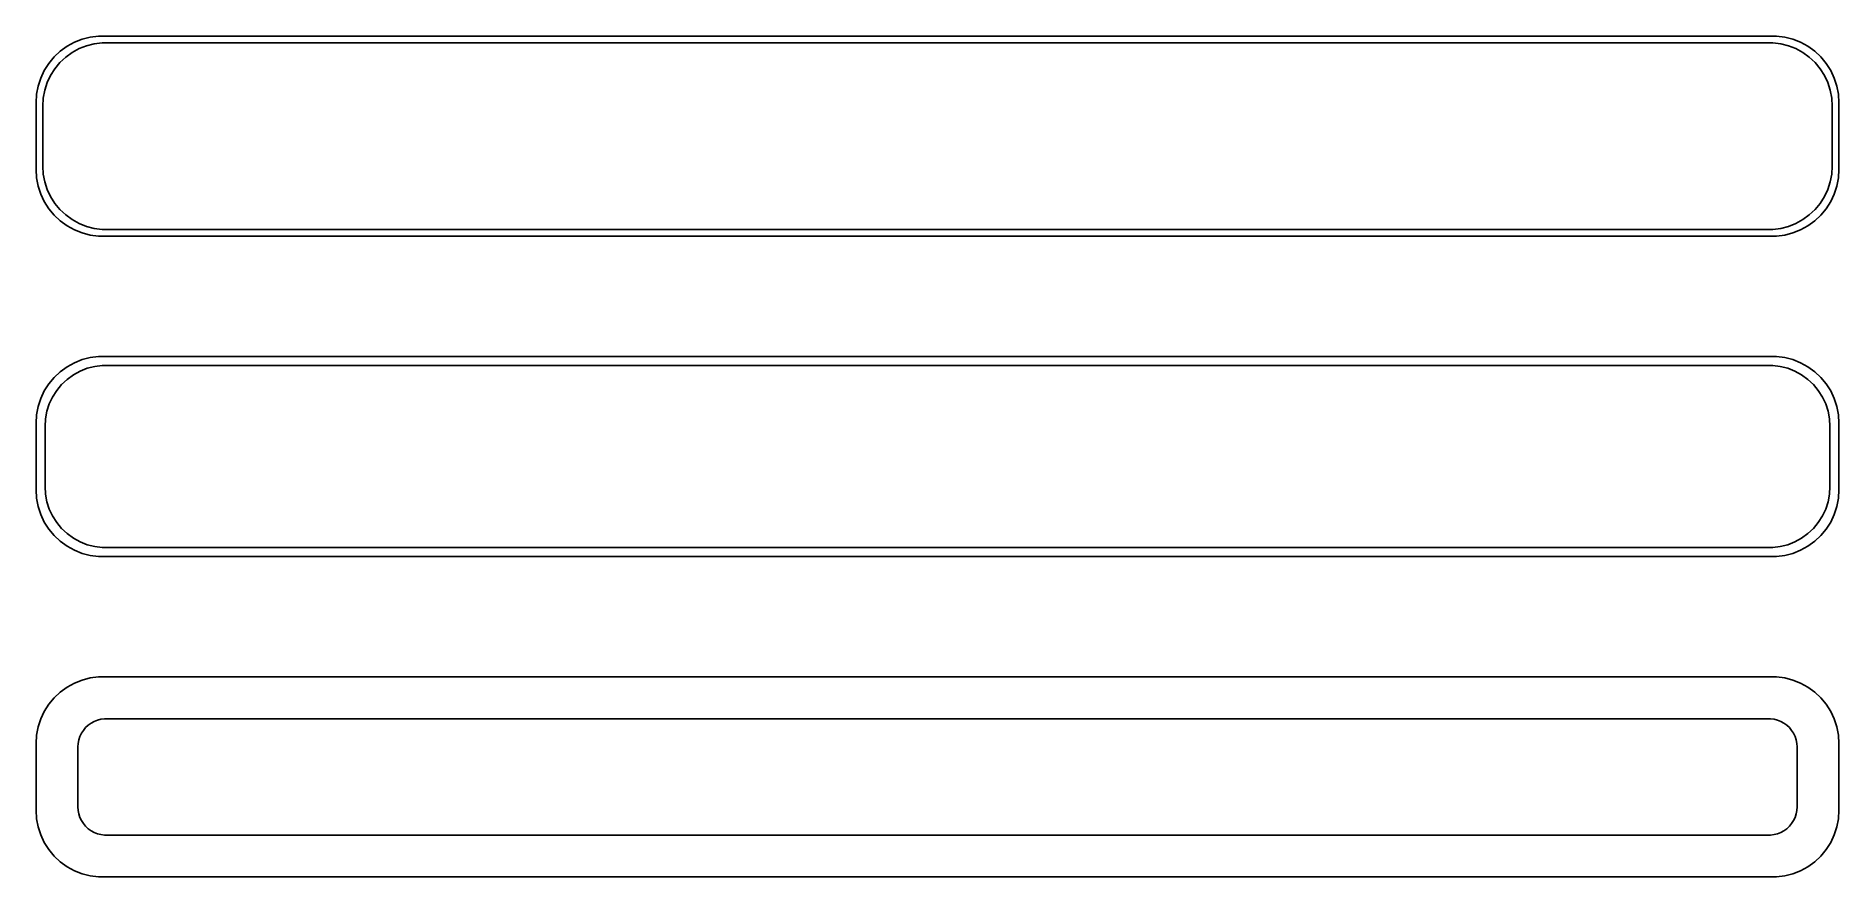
# Model space of a CAD drawing. Header units: metres. Extents: x -68 to 68, y 65 to 127.
import ezdxf

# ---------------------------------------------------------------- set-up
doc = ezdxf.new("R2010")
doc.units = ezdxf.units.M

msp = doc.modelspace()

# ---------------------------------------------------------------- linework, layer by layer
for p, q in [((-64.6289, 127.024), (-65.1791, 126.722)), ((-64.0451, 127.255), (-64.6289, 127.024)), ((-63.4369, 127.411), (-64.0451, 127.255)), ((-63.7178, 126.768), (-63.1401, 126.916)), ((-62.8139, 127.49), (-63.4369, 127.411)), ((-63.1401, 126.916), (-62.5482, 126.991)), ((62.8139, 127.49), (-62.8139, 127.49)), ((-62.5482, 126.991), (62.5482, 126.991)), ((62.5482, 126.991), (63.1401, 126.916)), ((63.4369, 127.411), (62.8139, 127.49)), ((63.1401, 126.916), (63.7178, 126.768)), ((64.0451, 127.255), (63.4369, 127.411)), ((64.6289, 127.024), (64.0451, 127.255)), ((65.1791, 126.722), (64.6289, 127.024)), ((-66.1448, 125.923), (-66.5451, 125.439)), ((-65.6871, 126.353), (-66.1448, 125.923)), ((-65.7126, 125.502), (-65.2778, 125.91)), ((-65.1791, 126.722), (-65.6871, 126.353)), ((-65.2778, 125.91), (-64.7952, 126.261)), ((-64.7952, 126.261), (-64.2724, 126.548)), ((-64.2724, 126.548), (-63.7178, 126.768)), ((63.7178, 126.768), (64.2724, 126.548)), ((64.2724, 126.548), (64.7952, 126.261)), ((64.7952, 126.261), (65.2778, 125.91)), ((65.6871, 126.353), (65.1791, 126.722)), ((65.2778, 125.91), (65.7126, 125.502)), ((66.1448, 125.923), (65.6871, 126.353)), ((66.5451, 125.439), (66.1448, 125.923)), ((-67.1489, 124.341), (-67.3429, 123.743)), ((-66.8815, 124.909), (-67.1489, 124.341)), ((-66.5451, 125.439), (-66.8815, 124.909)), ((-66.6664, 123.999), (-66.4125, 124.538)), ((-66.4125, 124.538), (-66.0928, 125.042)), ((-66.0928, 125.042), (-65.7126, 125.502)), ((65.7126, 125.502), (66.0928, 125.042)), ((66.0928, 125.042), (66.4125, 124.538)), ((66.4125, 124.538), (66.6664, 123.999)), ((66.8815, 124.909), (66.5451, 125.439)), ((67.1489, 124.341), (66.8815, 124.909)), ((67.3429, 123.743), (67.1489, 124.341)), ((-67.4606, 123.127), (-67.5, 122.5)), ((-67.3429, 123.743), (-67.4606, 123.127)), ((-66.9625, 122.845), (-66.8508, 123.431)), ((-66.8508, 123.431), (-66.6664, 123.999)), ((66.6664, 123.999), (66.8508, 123.431)), ((66.8508, 123.431), (66.9625, 122.845)), ((67.4606, 123.127), (67.3429, 123.743)), ((67.5, 122.5), (67.4606, 123.127)), ((-67.5, 122.5), (-67.5, 117.5)), ((-67, 122.25), (-66.9625, 122.845)), ((-67, 117.75), (-67, 122.25)), ((66.9625, 122.845), (67, 122.25)), ((67, 122.25), (67, 117.75)), ((67.5, 117.5), (67.5, 122.5)), ((-67.5, 117.5), (-67.4606, 116.873)), ((-66.9625, 117.155), (-67, 117.75)), ((67, 117.75), (66.9625, 117.155)), ((67.4606, 116.873), (67.5, 117.5)), ((-67.4606, 116.873), (-67.3429, 116.257)), ((-67.3429, 116.257), (-67.1489, 115.659)), ((-66.8508, 116.569), (-66.9625, 117.155)), ((-66.6664, 116.001), (-66.8508, 116.569)), ((66.8508, 116.569), (66.6664, 116.001)), ((66.9625, 117.155), (66.8508, 116.569)), ((67.1489, 115.659), (67.3429, 116.257)), ((67.3429, 116.257), (67.4606, 116.873)), ((-67.1489, 115.659), (-66.8815, 115.091)), ((-66.8815, 115.091), (-66.5451, 114.561)), ((-66.4125, 115.462), (-66.6664, 116.001)), ((-66.0928, 114.958), (-66.4125, 115.462)), ((-65.7126, 114.498), (-66.0928, 114.958)), ((66.0928, 114.958), (65.7126, 114.498)), ((66.4125, 115.462), (66.0928, 114.958)), ((66.6664, 116.001), (66.4125, 115.462)), ((66.5451, 114.561), (66.8815, 115.091)), ((66.8815, 115.091), (67.1489, 115.659)), ((-66.5451, 114.561), (-66.1448, 114.077)), ((-66.1448, 114.077), (-65.6871, 113.647)), ((-65.2778, 114.09), (-65.7126, 114.498)), ((-65.6871, 113.647), (-65.1791, 113.278)), ((-64.7952, 113.739), (-65.2778, 114.09)), ((-64.2724, 113.452), (-64.7952, 113.739)), ((-63.7178, 113.232), (-64.2724, 113.452)), ((64.2724, 113.452), (63.7178, 113.232)), ((64.7952, 113.739), (64.2724, 113.452)), ((65.2778, 114.09), (64.7952, 113.739)), ((65.1791, 113.278), (65.6871, 113.647)), ((65.7126, 114.498), (65.2778, 114.09)), ((65.6871, 113.647), (66.1448, 114.077)), ((66.1448, 114.077), (66.5451, 114.561)), ((-65.1791, 113.278), (-64.6289, 112.976)), ((-64.6289, 112.976), (-64.0451, 112.745)), ((-64.0451, 112.745), (-63.4369, 112.589)), ((-63.1401, 113.084), (-63.7178, 113.232)), ((-63.4369, 112.589), (-62.8139, 112.51)), ((-62.5482, 113.009), (-63.1401, 113.084)), ((-62.8139, 112.51), (62.8139, 112.51)), ((62.5482, 113.009), (-62.5482, 113.009)), ((63.1401, 113.084), (62.5482, 113.009)), ((62.8139, 112.51), (63.4369, 112.589)), ((63.7178, 113.232), (63.1401, 113.084)), ((63.4369, 112.589), (64.0451, 112.745)), ((64.0451, 112.745), (64.6289, 112.976)), ((64.6289, 112.976), (65.1791, 113.278)), ((-65.1791, 102.722), (-65.6871, 102.353)), ((-64.6289, 103.024), (-65.1791, 102.722)), ((-64.0451, 103.255), (-64.6289, 103.024)), ((-64.1994, 102.393), (-63.6648, 102.604)), ((-63.4369, 103.411), (-64.0451, 103.255)), ((-63.6648, 102.604), (-63.1079, 102.747)), ((-62.8139, 103.49), (-63.4369, 103.411)), ((-63.1079, 102.747), (-62.5375, 102.819)), ((62.8139, 103.49), (-62.8139, 103.49)), ((-62.5375, 102.819), (62.5375, 102.819)), ((62.5375, 102.819), (63.1079, 102.747)), ((63.4369, 103.411), (62.8139, 103.49)), ((63.1079, 102.747), (63.6648, 102.604)), ((64.0451, 103.255), (63.4369, 103.411)), ((63.6648, 102.604), (64.1994, 102.393)), ((64.6289, 103.024), (64.0451, 103.255)), ((65.1791, 102.722), (64.6289, 103.024)), ((65.6871, 102.353), (65.1791, 102.722)), ((-66.5451, 101.439), (-66.8815, 100.909)), ((-66.1448, 101.923), (-66.5451, 101.439)), ((-65.6871, 102.353), (-66.1448, 101.923)), ((-65.954, 100.941), (-65.5875, 101.384)), ((-65.5875, 101.384), (-65.1684, 101.778)), ((-65.1684, 101.778), (-64.7032, 102.116)), ((-64.7032, 102.116), (-64.1994, 102.393)), ((64.1994, 102.393), (64.7032, 102.116)), ((64.7032, 102.116), (65.1684, 101.778)), ((65.1684, 101.778), (65.5875, 101.384)), ((65.5875, 101.384), (65.954, 100.941)), ((66.1448, 101.923), (65.6871, 102.353)), ((66.5451, 101.439), (66.1448, 101.923)), ((66.8815, 100.909), (66.5451, 101.439)), ((-67.1489, 100.341), (-67.3429, 99.7434)), ((-66.8815, 100.909), (-67.1489, 100.341)), ((-66.6846, 99.3886), (-66.5069, 99.9354)), ((-66.5069, 99.9354), (-66.2621, 100.456)), ((-66.2621, 100.456), (-65.954, 100.941)), ((65.954, 100.941), (66.2621, 100.456)), ((66.2621, 100.456), (66.5069, 99.9354)), ((66.5069, 99.9354), (66.6846, 99.3886)), ((67.1489, 100.341), (66.8815, 100.909)), ((67.3429, 99.7434), (67.1489, 100.341)), ((-67.4606, 99.1267), (-67.5, 98.5)), ((-67.3429, 99.7434), (-67.4606, 99.1267)), ((-66.8284, 98.25), (-66.7923, 98.8238)), ((-66.7923, 98.8238), (-66.6846, 99.3886)), ((66.6846, 99.3886), (66.7923, 98.8238)), ((66.7923, 98.8238), (66.8284, 98.25)), ((67.4606, 99.1267), (67.3429, 99.7434)), ((67.5, 98.5), (67.4606, 99.1267)), ((-67.5, 98.5), (-67.5, 93.5)), ((-66.8284, 93.75), (-66.8284, 98.25)), ((66.8284, 98.25), (66.8284, 93.75)), ((67.5, 93.5), (67.5, 98.5)), ((-67.5, 93.5), (-67.4606, 92.8733)), ((-66.7923, 93.1762), (-66.8284, 93.75)), ((-66.6846, 92.6114), (-66.7923, 93.1762)), ((66.7923, 93.1762), (66.6846, 92.6114)), ((66.8284, 93.75), (66.7923, 93.1762)), ((67.4606, 92.8733), (67.5, 93.5)), ((-67.4606, 92.8733), (-67.3429, 92.2566)), ((-67.3429, 92.2566), (-67.1489, 91.6594)), ((-66.5069, 92.0646), (-66.6846, 92.6114)), ((-66.2621, 91.5443), (-66.5069, 92.0646)), ((66.5069, 92.0646), (66.2621, 91.5443)), ((66.6846, 92.6114), (66.5069, 92.0646)), ((67.1489, 91.6594), (67.3429, 92.2566)), ((67.3429, 92.2566), (67.4606, 92.8733)), ((-67.1489, 91.6594), (-66.8815, 91.0912)), ((-66.8815, 91.0912), (-66.5451, 90.5611)), ((-66.5451, 90.5611), (-66.1448, 90.0773)), ((-65.954, 91.0589), (-66.2621, 91.5443)), ((-65.5875, 90.6158), (-65.954, 91.0589)), ((-65.1684, 90.2223), (-65.5875, 90.6158)), ((65.5875, 90.6158), (65.1684, 90.2223)), ((65.954, 91.0589), (65.5875, 90.6158)), ((66.2621, 91.5443), (65.954, 91.0589)), ((66.1448, 90.0773), (66.5451, 90.5611)), ((66.5451, 90.5611), (66.8815, 91.0912)), ((66.8815, 91.0912), (67.1489, 91.6594)), ((-66.1448, 90.0773), (-65.6871, 89.6474)), ((-65.6871, 89.6474), (-65.1791, 89.2784)), ((-65.1791, 89.2784), (-64.6289, 88.9759)), ((-64.7032, 89.8843), (-65.1684, 90.2223)), ((-64.1994, 89.6073), (-64.7032, 89.8843)), ((-63.6648, 89.3956), (-64.1994, 89.6073)), ((-63.1079, 89.2527), (-63.6648, 89.3956)), ((-62.5375, 89.1806), (-63.1079, 89.2527)), ((62.5375, 89.1806), (-62.5375, 89.1806)), ((63.1079, 89.2527), (62.5375, 89.1806)), ((63.6648, 89.3956), (63.1079, 89.2527)), ((64.1994, 89.6073), (63.6648, 89.3956)), ((64.7032, 89.8843), (64.1994, 89.6073)), ((64.6289, 88.9759), (65.1791, 89.2784)), ((65.1684, 90.2223), (64.7032, 89.8843)), ((65.1791, 89.2784), (65.6871, 89.6474)), ((65.6871, 89.6474), (66.1448, 90.0773)), ((-64.6289, 88.9759), (-64.0451, 88.7447)), ((-64.0451, 88.7447), (-63.4369, 88.5886)), ((-63.4369, 88.5886), (-62.8139, 88.5099)), ((-62.8139, 88.5099), (62.8139, 88.5099)), ((62.8139, 88.5099), (63.4369, 88.5886)), ((63.4369, 88.5886), (64.0451, 88.7447)), ((64.0451, 88.7447), (64.6289, 88.9759)), ((-65.6871, 78.3526), (-66.1448, 77.9227)), ((-65.1791, 78.7216), (-65.6871, 78.3526)), ((-64.6289, 79.0241), (-65.1791, 78.7216)), ((-64.0451, 79.2553), (-64.6289, 79.0241)), ((-63.4369, 79.4114), (-64.0451, 79.2553)), ((-62.8139, 79.4901), (-63.4369, 79.4114)), ((62.8139, 79.4901), (-62.8139, 79.4901)), ((63.4369, 79.4114), (62.8139, 79.4901)), ((64.0451, 79.2553), (63.4369, 79.4114)), ((64.6289, 79.0241), (64.0451, 79.2553)), ((65.1791, 78.7216), (64.6289, 79.0241)), ((65.6871, 78.3526), (65.1791, 78.7216)), ((66.1448, 77.9227), (65.6871, 78.3526)), ((-66.5451, 77.4389), (-66.8815, 76.9088)), ((-66.1448, 77.9227), (-66.5451, 77.4389)), ((66.5451, 77.4389), (66.1448, 77.9227)), ((66.8815, 76.9088), (66.5451, 77.4389)), ((-67.3429, 75.7434), (-67.4606, 75.1267)), ((-67.1489, 76.3406), (-67.3429, 75.7434)), ((-66.8815, 76.9088), (-67.1489, 76.3406)), ((-63.9567, 75.49), (-63.7879, 75.6941)), ((-63.7879, 75.6941), (-63.5947, 75.8755)), ((-63.5947, 75.8755), (-63.3804, 76.0312)), ((-63.3804, 76.0312), (-63.1482, 76.1588)), ((-63.1482, 76.1588), (-62.9019, 76.2564)), ((-62.9019, 76.2564), (-62.6453, 76.3223)), ((-62.6453, 76.3223), (-62.3825, 76.3555)), ((-62.3825, 76.3555), (62.3825, 76.3555)), ((62.3825, 76.3555), (62.6453, 76.3223)), ((62.6453, 76.3223), (62.9019, 76.2564)), ((62.9019, 76.2564), (63.1482, 76.1588)), ((63.1482, 76.1588), (63.3804, 76.0312)), ((63.3804, 76.0312), (63.5947, 75.8755)), ((63.5947, 75.8755), (63.7879, 75.6941)), ((63.7879, 75.6941), (63.9567, 75.49)), ((67.1489, 76.3406), (66.8815, 76.9088)), ((67.3429, 75.7434), (67.1489, 76.3406)), ((67.4606, 75.1267), (67.3429, 75.7434)), ((-67.4606, 75.1267), (-67.5, 74.5)), ((-67.5, 74.5), (-67.5, 69.5)), ((-64.3596, 74.25), (-64.343, 74.5144)), ((-64.343, 74.5144), (-64.2934, 74.7746)), ((-64.2934, 74.7746), (-64.2115, 75.0266)), ((-64.2115, 75.0266), (-64.0987, 75.2663)), ((-64.0987, 75.2663), (-63.9567, 75.49)), ((63.9567, 75.49), (64.0987, 75.2663)), ((64.0987, 75.2663), (64.2115, 75.0266)), ((64.2115, 75.0266), (64.2934, 74.7746)), ((64.2934, 74.7746), (64.343, 74.5144)), ((64.343, 74.5144), (64.3596, 74.25)), ((67.5, 74.5), (67.4606, 75.1267)), ((67.5, 69.5), (67.5, 74.5)), ((-64.3596, 69.75), (-64.3596, 74.25)), ((64.3596, 74.25), (64.3596, 69.75)), ((-67.5, 69.5), (-67.4606, 68.8733)), ((-67.4606, 68.8733), (-67.3429, 68.2566)), ((-64.343, 69.4856), (-64.3596, 69.75)), ((-64.2934, 69.2254), (-64.343, 69.4856)), ((-64.2115, 68.9734), (-64.2934, 69.2254)), ((-64.0987, 68.7337), (-64.2115, 68.9734)), ((64.2115, 68.9734), (64.0987, 68.7337)), ((64.2934, 69.2254), (64.2115, 68.9734)), ((64.343, 69.4856), (64.2934, 69.2254)), ((64.3596, 69.75), (64.343, 69.4856)), ((67.3429, 68.2566), (67.4606, 68.8733)), ((67.4606, 68.8733), (67.5, 69.5)), ((-67.3429, 68.2566), (-67.1489, 67.6594)), ((-67.1489, 67.6594), (-66.8815, 67.0912)), ((-63.9567, 68.51), (-64.0987, 68.7337)), ((-63.7879, 68.3059), (-63.9567, 68.51)), ((-63.5947, 68.1245), (-63.7879, 68.3059)), ((-63.3804, 67.9688), (-63.5947, 68.1245)), ((-63.1482, 67.8412), (-63.3804, 67.9688)), ((-62.9019, 67.7436), (-63.1482, 67.8412)), ((-62.6453, 67.6777), (-62.9019, 67.7436)), ((-62.3825, 67.6445), (-62.6453, 67.6777)), ((62.3825, 67.6445), (-62.3825, 67.6445)), ((62.6453, 67.6777), (62.3825, 67.6445)), ((62.9019, 67.7436), (62.6453, 67.6777)), ((63.1482, 67.8412), (62.9019, 67.7436)), ((63.3804, 67.9688), (63.1482, 67.8412)), ((63.5947, 68.1245), (63.3804, 67.9688)), ((63.7879, 68.3059), (63.5947, 68.1245)), ((63.9567, 68.51), (63.7879, 68.3059)), ((64.0987, 68.7337), (63.9567, 68.51)), ((66.8815, 67.0912), (67.1489, 67.6594)), ((67.1489, 67.6594), (67.3429, 68.2566)), ((-66.8815, 67.0912), (-66.5451, 66.5611)), ((-66.5451, 66.5611), (-66.1448, 66.0773)), ((66.1448, 66.0773), (66.5451, 66.5611)), ((66.5451, 66.5611), (66.8815, 67.0912)), ((-66.1448, 66.0773), (-65.6871, 65.6474)), ((-65.6871, 65.6474), (-65.1791, 65.2784)), ((-65.1791, 65.2784), (-64.6289, 64.9759)), ((-64.6289, 64.9759), (-64.0451, 64.7447)), ((64.0451, 64.7447), (64.6289, 64.9759)), ((64.6289, 64.9759), (65.1791, 65.2784)), ((65.1791, 65.2784), (65.6871, 65.6474)), ((65.6871, 65.6474), (66.1448, 66.0773)), ((-64.0451, 64.7447), (-63.4369, 64.5886)), ((-63.4369, 64.5886), (-62.8139, 64.5099)), ((-62.8139, 64.5099), (62.8139, 64.5099)), ((62.8139, 64.5099), (63.4369, 64.5886)), ((63.4369, 64.5886), (64.0451, 64.7447))]:
    msp.add_line(p, q)

doc.saveas('drawing.dxf')
